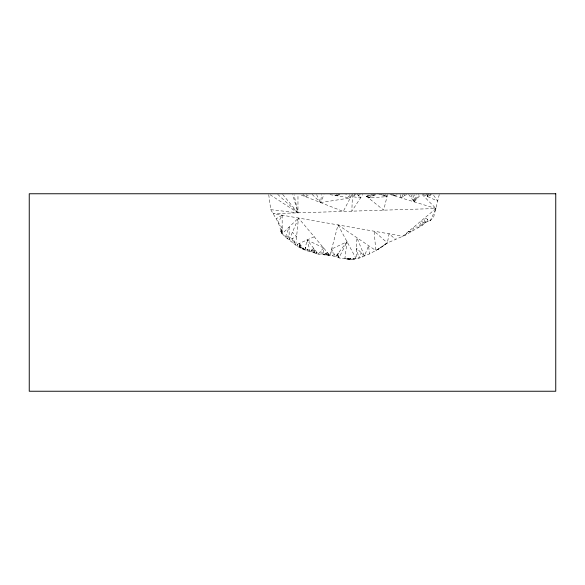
<?xml version="1.0" encoding="UTF-8"?>
<svg xmlns="http://www.w3.org/2000/svg" width="585" height="585" viewBox="0 0 585 585"><rect width="100%" height="100%" fill="white"/><g stroke="black" fill="none" stroke-linecap="round" stroke-linejoin="round"><path stroke-width="0.44" stroke-dasharray="2.92 2.19" d="M439.276 194.578L433.668 217.02L430.253 220.72L425.96 222.205L422.472 225.196L404.995 235.302L387.402 242.921L380.681 247.799L369.398 253.978L358.89 258.219L344.879 258.607L339.922 258.175L332.309 255.755L318.211 254.117L311.074 251.616L307.176 250.892L297.597 246.504L285.816 237.393L281.824 233.4L282.167 231.777M326.839 255.177L326.635 253.627L327.892 255.323L328.587 253.905L328.536 255.477L329.275 254.716L329.392 255.572M352.462 194.483L351.834 211.163L362.817 194.447M334.327 254.343L332.309 255.755L331.673 249.013L347.044 241.751L344.879 258.607C348.448 259.543 352.579 260.003 356.06 258.577L356.916 237.722L364.433 255.952L368.645 245.663L369.398 253.978M374.261 194.483L366.868 196.655L367 194.483M427.913 194.483L427.774 196.655L424.922 194.725M426.567 194.483L427.774 196.655L428.71 193.759M268.727 194.644L270.76 209.657L278.241 222.366L281.824 233.4M378.005 249.342L385.069 244.45M281.699 233.232L282.167 228.07L278.241 222.366L282.167 215.178L276.113 218.79M408.63 194.439L414.238 201.883L414.911 194.666M347.541 259.309L347.607 258.599L346.517 259.096L346.24 258.607L345.369 258.709M404.995 235.302L408.396 231.55L412.447 231.192L413.983 226.885L419.145 227.185L421.215 220.845L424.249 223.543L424.805 217.847L430.253 220.72L435.964 208.531L422.012 194.403M314.218 236.779L295.747 244.991L298.482 218.022L329.955 255.535L338.02 224.918L375.819 250.519L387.402 242.921L389.047 233.817L395.475 239.177M349.706 194.586L350.335 197.891L320.624 202.593L321.501 194.644M281.202 232.472L281.363 231.543L281.012 231.96M354.568 195.207L354.817 193.759M338.327 257.685L338.686 255.908L337.318 257.393L338.203 253.203L339.022 257.766L347.044 241.751L335.498 256.698L331.673 249.013M293.897 243.477L294.306 241.627L292.361 242.336L292.873 238.263L295.747 244.991M307.827 251.002L307.754 249.429L306.343 250.592L304.785 249.985L307.132 239.93L323.585 247.938L323.746 254.797L327.212 252.267L327.892 255.323M281.166 232.369L281.363 231.543M329.062 255.572L329.275 254.716M387.533 194.483L383.68 210.169L364.47 194.725M280.954 231.792L281.334 230.278L281.392 232.801L282.167 228.07L280.873 231.514M280.939 231.748L281.334 230.278M422.472 225.196L423.24 222.651L419.145 227.185M303.103 249.371L303.418 248.406L304.237 249.846M354.532 259.272L353.537 258.585L353.274 259.345L352.126 259.396M338.203 253.203L336.792 257.181L336.36 255.579M410.889 194.571L414.238 201.883L416.9 194.571M328.083 255.287L328.587 253.905M285.458 237.035L289.144 227.053L289.144 239.93L296.595 236.596L292.39 232.303M405.047 194.439L404.549 195.792L403.84 194.439M312.141 194.395L320.624 202.593L324.024 194.564M289.144 239.93L298.482 218.022L282.167 233.795L281.78 232.303L281.911 233.51M327.212 252.267L326.05 254.98L325.479 253.532L324.141 254.972M378.093 249.29L378.766 248.91M430.523 194.483L430.165 195.207L429.814 194.483M391.541 194.439L394.341 195.792L395.029 194.439M311.074 251.616L311.937 249.927L313.948 252.852L313.75 248.406L310.123 251.455L305.385 247.404L306.343 250.592M352.133 194.447L343.271 211.434L299.659 194.417M316.434 253.693L317.026 252.596L314.935 253.261L313.75 248.406L314.284 253.108M302.906 194.352L305.56 196.721L306.92 194.498M400.118 194.571L400.974 197.818L403.065 194.439M412.893 194.571L414.238 201.883L418.889 194.498M300.741 247.996L299.301 245.349L302.869 249.159L303.418 248.406M372.25 194.403L366.868 196.655L368.44 194.483M348.419 259.323L348.967 258.599L349.42 259.389L350.729 258.965L349.867 259.411M424.249 223.543L427.525 219.287L428.11 221.466L425.887 221.415L425.96 222.205M359.724 194.447L358.656 195.829L358.459 194.447M323.585 247.938L318.211 254.117L307.132 239.93L310.123 251.455M414.238 201.883L420.783 194.439M337.04 194.366L335.724 195.565L333.545 194.483M349.42 259.389L350.335 258.592L351.907 259.447L353.537 258.585M435.964 208.531L402.809 236.223L273.239 213.62L435.964 208.531L390.195 194.52M315.761 253.561L317.026 252.596M385.186 244.267L385.983 243.85M355.665 194.483L352.382 196.655L360.557 197.891L360.309 194.586M385.544 244.142L387.402 242.921L374.122 231.214L375.819 250.519M366.868 196.655L369.881 194.725M392.923 194.271L394.341 195.792L396.345 194.571M431.364 194.483L427.774 196.655L426.845 193.759M400.974 197.818L406.692 194.571M305.56 196.721L310.006 194.498M385.669 194.483L386.999 196.655L368.411 197.891L375.219 194.512M285.553 237.115L289.144 235.36L287.454 238.665L287.345 236.238M368.411 197.891L377.932 193.759M394.341 195.792L397.522 194.63M339.592 194.439L335.724 195.565L340.858 194.586M408.396 231.55L410.707 231.58M270.76 209.657L297.97 212.845L297.97 194.673M330.042 194.666L350.335 197.891L345.786 194.278M378.758 194.023L386.999 196.655L383.497 194.586M381.5 194.63L386.999 196.655M422.977 194.483L437.712 201.145L432.556 193.759M270.109 194.739L297.97 212.845L294.05 194.63M277.721 194.374L297.97 212.845L292.697 194.63M350.335 258.592L351.132 259.33M364.433 255.952L356.492 248.15L358.89 258.219L361.23 252.808L362.386 257.129M357.238 194.278L360.557 197.891M297.597 246.504L297.451 244.23L299.447 247.214L299.154 243.477L304.785 249.985M282.665 194.439L297.97 212.845M323.746 254.797L320.894 251.031L321.15 254.629M299.301 245.349L301.787 248.749M299.154 243.477L302.869 249.159M338.02 224.918L356.06 258.577M316.551 194.564L320.624 202.593M428.286 194.483L428.622 195.207M347.607 258.599L347.834 259.257L348.967 258.599L348.974 259.36M311.937 249.927L312.112 252.025M325.479 253.532L325.509 254.943M282.167 215.178L282.167 233.795"/><path stroke-width="0.88" d="M555.75 193.759L29.25 193.759L29.25 391.241L555.75 391.241L555.75 193.759"/></g></svg>
